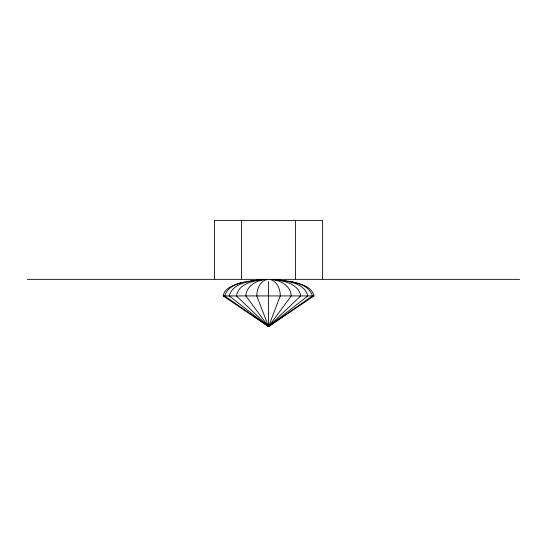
<?xml version="1.0" encoding="UTF-8"?>
<svg xmlns="http://www.w3.org/2000/svg" width="547" height="547" viewBox="0 0 547 547"><rect width="100%" height="100%" fill="white"/><g stroke="black" fill="none" stroke-linecap="round" stroke-linejoin="round"><path stroke-width="0.82" d="M291.257 281.568C299.517 283.893 311.872 286.047 313.964 295.927L268.55 326.58L223.142 295.927C224.455 287.715 234.15 285.069 240.906 282.772M262.027 279.551C249.658 281.336 229.179 281.555 224.687 295.927L268.55 326.58L280.303 295.927C280.324 289.274 277.213 281.165 270.088 279.49M263.422 279.49C251.497 280.96 233.015 282.074 229.227 295.927L268.55 326.58L291.257 295.927C290.936 285.972 280.433 280.194 271.517 279.49M264.358 279.49C253.89 280.536 238.444 283.531 236.441 295.927L268.55 326.58L300.665 295.927C298.662 283.531 283.216 280.536 272.741 279.49M265.589 279.49C256.673 280.194 246.171 285.972 245.849 295.927L268.55 326.58L307.879 295.927C304.091 282.074 285.609 280.96 273.685 279.49M267.018 279.49C259.893 281.165 256.782 289.274 256.803 295.927L268.55 326.58L312.419 295.927C307.927 281.555 287.448 281.336 275.079 279.551M27.35 279.353L519.65 279.353M223.142 295.927L313.964 295.927M322.614 279.353L322.614 220.42L214.492 220.42L214.492 279.353M295.585 220.42L295.585 279.353M268.55 281.568L268.55 326.58M241.521 220.42L241.521 279.353"/></g></svg>
